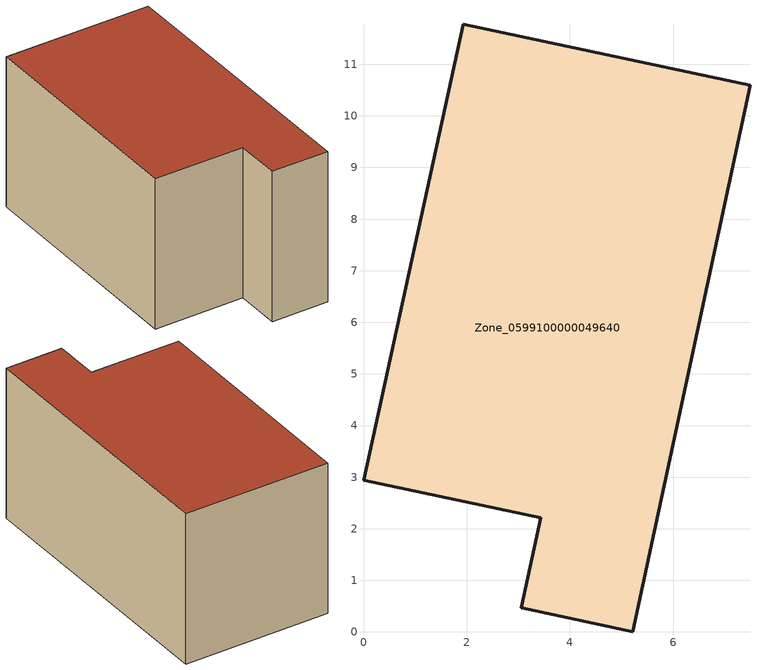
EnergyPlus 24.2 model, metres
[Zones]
Zone_0599100000049640
 floor ground (C_G): 1.93,11.78 7.49,10.59 5.22,0 3.06,0.47 3.43,2.21 0,2.94 z0
 wall outside (C_F): 7.49,10.59 1.93,11.78 0,2.94 3.43,2.21 3.06,0.47 5.22,0 7.49,10.59 z0:5.95
 roof outside (C_R): 5.22,0 7.49,10.59 1.93,11.78 0,2.94 3.43,2.21 3.06,0.47 z5.95
[BUILDING]
Pand.0599100000049640: North Axis=0; Terrain=City; Loads Convergence Tolerance Value=0.04; Temperature Convergence Tolerance Value=0.4; Solar Distribution=FullExterior; Maximum Number of Warmup Days=25; Minimum Number of Warmup Days=1
[Site:Location]
Rotterdam.The.Hague.AP_ZH_NLD Design_Conditions: Latitude=51.96; Longitude=4.45; Time Zone=1; Elevation=-4.5
[SITE:GROUNDTEMPERATURE:BUILDINGSURFACE]
18, 18, 18, 18, 18, 18, 18, 18, 18, 18, 18, 18
[MATERIAL] Thermal Absorptance=0.9; Solar Absorptance=0.7; Visible Absorptance=0.7
Name | Roughness | Thickness | Conductivity | Density | Specific Heat
G.TI.1975-1991 | MediumSmooth | 0.15 | 0.288461 | 540 | 1210
F.TI.1975-1991 | Rough | 0.3 | 0.230769 | 1920 | 840
R.TI.1975-1991 | MediumRough | 0.2 | 0.153846 | 1500 | 1000
[CONSTRUCTION]
C_G: G.TI.1975-1991
C_F: F.TI.1975-1991
C_R: R.TI.1975-1991
[ZONE]
Zone_0599100000049640: Type=1; Multiplier=1; Ceiling Height=Autocalculate; Volume=Autocalculate; Floor Area=autocalculate; Part of Total Floor Area=Yes
[ZONEINFILTRATION:DESIGNFLOWRATE]
Infil_Zone_0599100000049640: Zone or ZoneList or Space or SpaceList=Zone_0599100000049640; Schedule=AlwaysOn; Design Flow Rate Calculation Method=Flow/Area; Flow Rate per Floor Area=0.003; Constant Term Coefficient=1; Temperature Term Coefficient=0; Velocity Term Coefficient=0; Velocity Squared Term Coefficient=0
[HVACTEMPLATE:ZONE:IDEALLOADSAIRSYSTEM]
Zone_0599100000049640: Maximum Heating Supply Air Temperature=50; Minimum Cooling Supply Air Temperature=13; Maximum Heating Supply Air Humidity Ratio=0.0156; Minimum Cooling Supply Air Humidity Ratio=0.0077; Heating Limit=NoLimit; Cooling Limit=NoLimit; Dehumidification Control Type=ConstantSensibleHeatRatio; Cooling Sensible Heat Ratio=0.7; Dehumidification Setpoint=60; Humidification Control Type=None; Humidification Setpoint=30; Outdoor Air Method=None; Outdoor Air Flow Rate per Person=0.00944; Outdoor Air Flow Rate per Zone Floor Area=0; Outdoor Air Flow Rate per Zone=0; Demand Controlled Ventilation Type=None; Outdoor Air Economizer Type=NoEconomizer; Heat Recovery Type=None; Sensible Heat Recovery Effectiveness=0.7; Latent Heat Recovery Effectiveness=0.65
[ZONECONTROL:THERMOSTAT]
ThermostatControl_Zone_0599100000049640: Zone or ZoneList=Zone_0599100000049640; Control Type Schedule=DualSetpointControlType; Control 1=Thermostat_Zone_0599100000049640; Temperature Difference Between Cutout And Setpoint=0
[THERMOSTATSETPOINT:DUALSETPOINT]
Thermostat_Zone_0599100000049640: Heating Setpoint Temperature Schedule=HeatingSetpoint_Zone_0599100000049640; Cooling Setpoint Temperature Schedule=CoolingSetpoint_Zone_0599100000049640
[SCHEDULE:COMPACT]
HeatingSetpoint_Zone_0599100000049640: Through: 12/31, For: AllDays, Until: 24:00, 21
CoolingSetpoint_Zone_0599100000049640: Through: 12/31, For: AllDays, Until: 24:00, 24
DualSetpointControlType: Through: 12/31, For: AllDays, Until: 24:00, 4
AlwaysOn: Through: 12/31, For: AllDays, Until: 24:00, 1
